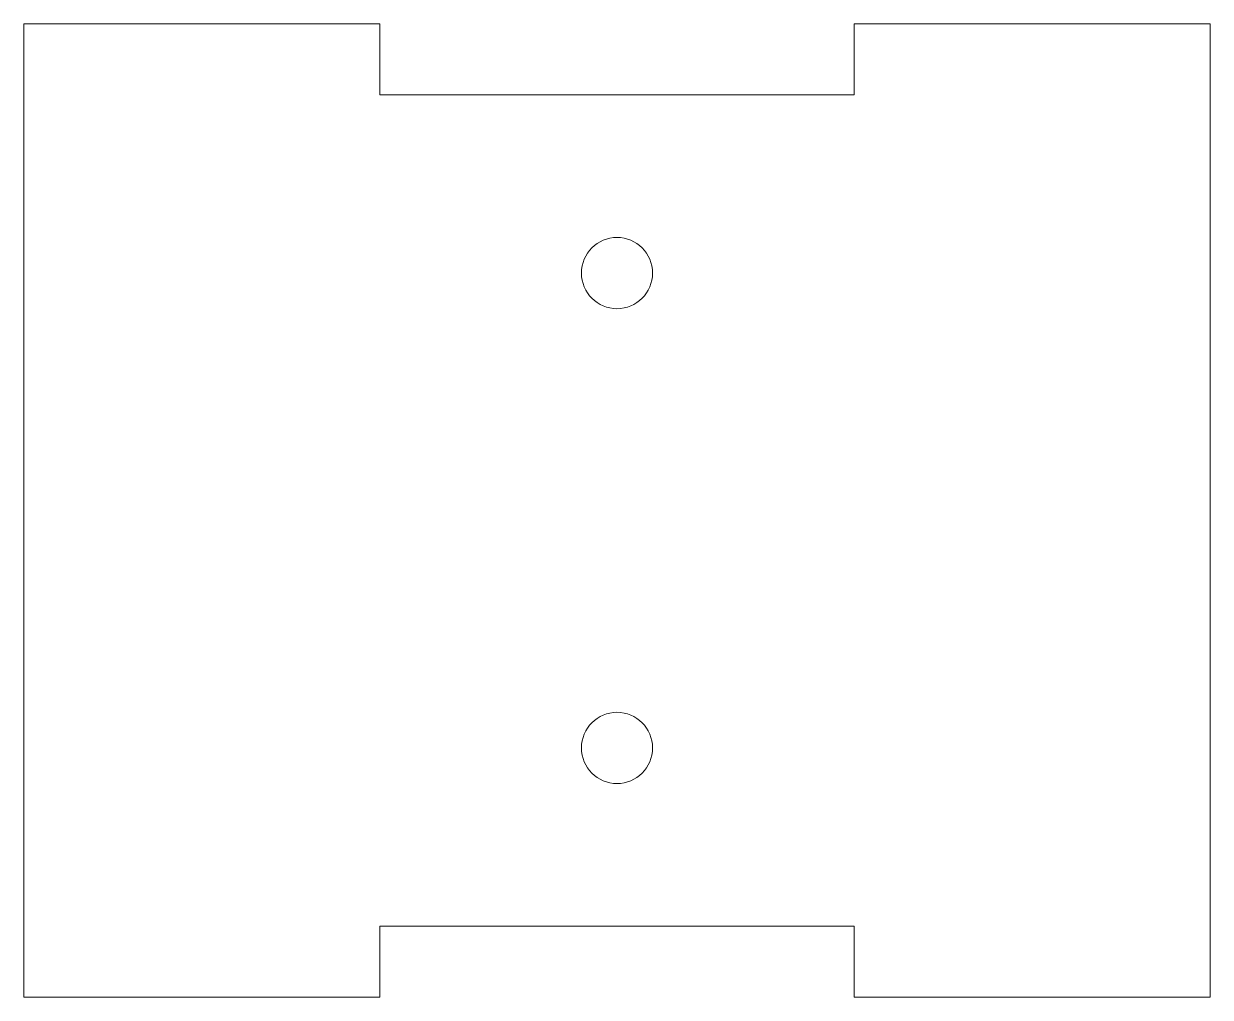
# Model space of a CAD drawing. Header units: millimetres. Extents: x 73.3 to 123.3, y 132.6 to 173.6.
import ezdxf

# ---------------------------------------------------------------- set-up
doc = ezdxf.new("R2010")
doc.units = ezdxf.units.MM

msp = doc.modelspace()

# ---------------------------------------------------------------- linework, layer by layer
at = {"color": 7, "linetype": 'Continuous', "lineweight": 15}
for p, q in [((73.326, 173.643), (73.326, 132.643)), ((88.326, 173.643), (73.326, 173.643)), ((88.326, 170.643), (88.326, 173.643)), ((108.326, 173.643), (108.326, 170.643)), ((123.326, 173.643), (108.326, 173.643)), ((123.326, 132.643), (123.326, 173.643)), ((108.326, 170.643), (88.326, 170.643)), ((88.326, 135.643), (108.326, 135.643)), ((88.326, 132.643), (88.326, 135.643)), ((108.326, 135.643), (108.326, 132.643)), ((73.326, 132.643), (88.326, 132.643)), ((108.326, 132.643), (123.326, 132.643))]:
    msp.add_line(p, q, dxfattribs=at)
for centre in [(98.326, 163.143), (98.326, 143.143)]:
    msp.add_circle(centre, 1.5, dxfattribs=at)

doc.saveas('drawing.dxf')
